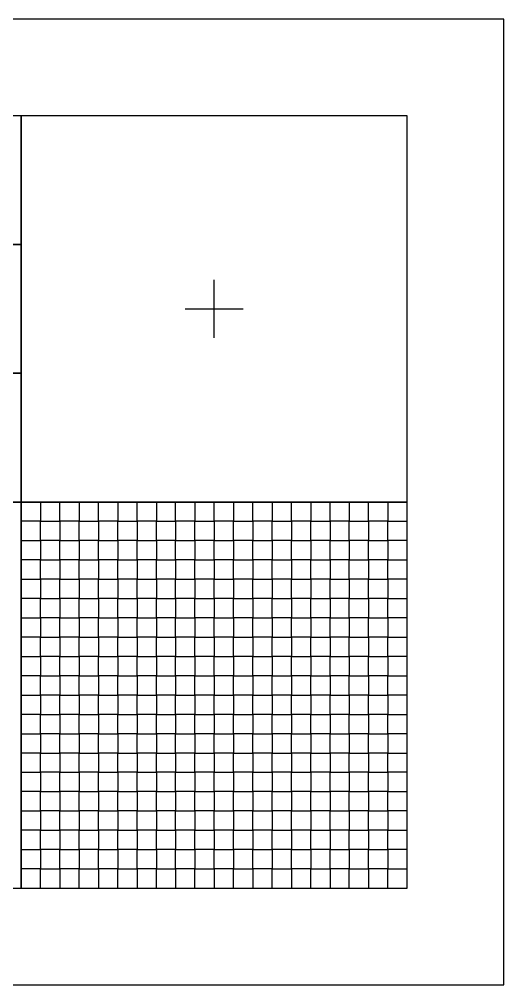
# Model space of a CAD drawing. Header units: metres. Extents: x 0 to 50, y 0 to 50.
# Drawn here: x 24.9 to 50, y 0 to 50 of the extents above; entities that cross this region are included whole.
import ezdxf

# ---------------------------------------------------------------- set-up
doc = ezdxf.new("R2010")
doc.units = ezdxf.units.M

msp = doc.modelspace()

# ---------------------------------------------------------------- linework, layer by layer
for p, q in [((35, 33.5), (35, 36.5)), ((33.5, 35), (36.5, 35))]:
    msp.add_line(p, q)
for points in [[(0, 0), (50, 0), (50, 50), (0, 50), (0, 0)], [(5, 25), (25, 25), (25, 45), (5, 45), (5, 25)], [(18.333, 38.333), (25, 38.333), (25, 45), (18.333, 45), (18.333, 38.333)], [(25, 25), (45, 25), (45, 45), (25, 45), (25, 25)], [(18.333, 31.667), (25, 31.667), (25, 38.333), (18.333, 38.333), (18.333, 31.667)], [(18.333, 25), (25, 25), (25, 31.667), (18.333, 31.667), (18.333, 25)], [(5, 5), (25, 5), (25, 25), (5, 25), (5, 5)], [(25, 5), (45, 5), (45, 25), (25, 25), (25, 5)], [(26, 24), (27, 24), (27, 25), (26, 25), (26, 24)], [(28, 24), (29, 24), (29, 25), (28, 25), (28, 24)], [(30, 24), (31, 24), (31, 25), (30, 25), (30, 24)], [(32, 24), (33, 24), (33, 25), (32, 25), (32, 24)], [(34, 24), (35, 24), (35, 25), (34, 25), (34, 24)], [(36, 24), (37, 24), (37, 25), (36, 25), (36, 24)], [(38, 24), (39, 24), (39, 25), (38, 25), (38, 24)], [(40, 24), (41, 24), (41, 25), (40, 25), (40, 24)], [(42, 24), (43, 24), (43, 25), (42, 25), (42, 24)], [(44, 24), (45, 24), (45, 25), (44, 25), (44, 24)], [(25, 23), (26, 23), (26, 24), (25, 24), (25, 23)], [(27, 23), (28, 23), (28, 24), (27, 24), (27, 23)], [(29, 23), (30, 23), (30, 24), (29, 24), (29, 23)], [(31, 23), (32, 23), (32, 24), (31, 24), (31, 23)], [(33, 23), (34, 23), (34, 24), (33, 24), (33, 23)], [(35, 23), (36, 23), (36, 24), (35, 24), (35, 23)], [(37, 23), (38, 23), (38, 24), (37, 24), (37, 23)], [(39, 23), (40, 23), (40, 24), (39, 24), (39, 23)], [(41, 23), (42, 23), (42, 24), (41, 24), (41, 23)], [(43, 23), (44, 23), (44, 24), (43, 24), (43, 23)], [(26, 22), (27, 22), (27, 23), (26, 23), (26, 22)], [(28, 22), (29, 22), (29, 23), (28, 23), (28, 22)], [(30, 22), (31, 22), (31, 23), (30, 23), (30, 22)], [(32, 22), (33, 22), (33, 23), (32, 23), (32, 22)], [(34, 22), (35, 22), (35, 23), (34, 23), (34, 22)], [(36, 22), (37, 22), (37, 23), (36, 23), (36, 22)], [(38, 22), (39, 22), (39, 23), (38, 23), (38, 22)], [(40, 22), (41, 22), (41, 23), (40, 23), (40, 22)], [(42, 22), (43, 22), (43, 23), (42, 23), (42, 22)], [(44, 22), (45, 22), (45, 23), (44, 23), (44, 22)], [(25, 21), (26, 21), (26, 22), (25, 22), (25, 21)], [(27, 21), (28, 21), (28, 22), (27, 22), (27, 21)], [(29, 21), (30, 21), (30, 22), (29, 22), (29, 21)], [(31, 21), (32, 21), (32, 22), (31, 22), (31, 21)], [(33, 21), (34, 21), (34, 22), (33, 22), (33, 21)], [(35, 21), (36, 21), (36, 22), (35, 22), (35, 21)], [(37, 21), (38, 21), (38, 22), (37, 22), (37, 21)], [(39, 21), (40, 21), (40, 22), (39, 22), (39, 21)], [(41, 21), (42, 21), (42, 22), (41, 22), (41, 21)], [(43, 21), (44, 21), (44, 22), (43, 22), (43, 21)], [(26, 20), (27, 20), (27, 21), (26, 21), (26, 20)], [(28, 20), (29, 20), (29, 21), (28, 21), (28, 20)], [(30, 20), (31, 20), (31, 21), (30, 21), (30, 20)], [(32, 20), (33, 20), (33, 21), (32, 21), (32, 20)], [(34, 20), (35, 20), (35, 21), (34, 21), (34, 20)], [(36, 20), (37, 20), (37, 21), (36, 21), (36, 20)], [(38, 20), (39, 20), (39, 21), (38, 21), (38, 20)], [(40, 20), (41, 20), (41, 21), (40, 21), (40, 20)], [(42, 20), (43, 20), (43, 21), (42, 21), (42, 20)], [(44, 20), (45, 20), (45, 21), (44, 21), (44, 20)], [(25, 19), (26, 19), (26, 20), (25, 20), (25, 19)], [(27, 19), (28, 19), (28, 20), (27, 20), (27, 19)], [(29, 19), (30, 19), (30, 20), (29, 20), (29, 19)], [(31, 19), (32, 19), (32, 20), (31, 20), (31, 19)], [(33, 19), (34, 19), (34, 20), (33, 20), (33, 19)], [(35, 19), (36, 19), (36, 20), (35, 20), (35, 19)], [(37, 19), (38, 19), (38, 20), (37, 20), (37, 19)], [(39, 19), (40, 19), (40, 20), (39, 20), (39, 19)], [(41, 19), (42, 19), (42, 20), (41, 20), (41, 19)], [(43, 19), (44, 19), (44, 20), (43, 20), (43, 19)], [(26, 18), (27, 18), (27, 19), (26, 19), (26, 18)], [(28, 18), (29, 18), (29, 19), (28, 19), (28, 18)], [(30, 18), (31, 18), (31, 19), (30, 19), (30, 18)], [(32, 18), (33, 18), (33, 19), (32, 19), (32, 18)], [(34, 18), (35, 18), (35, 19), (34, 19), (34, 18)], [(36, 18), (37, 18), (37, 19), (36, 19), (36, 18)], [(38, 18), (39, 18), (39, 19), (38, 19), (38, 18)], [(40, 18), (41, 18), (41, 19), (40, 19), (40, 18)], [(42, 18), (43, 18), (43, 19), (42, 19), (42, 18)], [(44, 18), (45, 18), (45, 19), (44, 19), (44, 18)], [(25, 17), (26, 17), (26, 18), (25, 18), (25, 17)], [(27, 17), (28, 17), (28, 18), (27, 18), (27, 17)], [(29, 17), (30, 17), (30, 18), (29, 18), (29, 17)], [(31, 17), (32, 17), (32, 18), (31, 18), (31, 17)], [(33, 17), (34, 17), (34, 18), (33, 18), (33, 17)], [(35, 17), (36, 17), (36, 18), (35, 18), (35, 17)], [(37, 17), (38, 17), (38, 18), (37, 18), (37, 17)], [(39, 17), (40, 17), (40, 18), (39, 18), (39, 17)], [(41, 17), (42, 17), (42, 18), (41, 18), (41, 17)], [(43, 17), (44, 17), (44, 18), (43, 18), (43, 17)], [(26, 16), (27, 16), (27, 17), (26, 17), (26, 16)], [(28, 16), (29, 16), (29, 17), (28, 17), (28, 16)], [(30, 16), (31, 16), (31, 17), (30, 17), (30, 16)], [(32, 16), (33, 16), (33, 17), (32, 17), (32, 16)], [(34, 16), (35, 16), (35, 17), (34, 17), (34, 16)], [(36, 16), (37, 16), (37, 17), (36, 17), (36, 16)], [(38, 16), (39, 16), (39, 17), (38, 17), (38, 16)], [(40, 16), (41, 16), (41, 17), (40, 17), (40, 16)], [(42, 16), (43, 16), (43, 17), (42, 17), (42, 16)], [(44, 16), (45, 16), (45, 17), (44, 17), (44, 16)], [(25, 15), (26, 15), (26, 16), (25, 16), (25, 15)], [(27, 15), (28, 15), (28, 16), (27, 16), (27, 15)], [(29, 15), (30, 15), (30, 16), (29, 16), (29, 15)], [(31, 15), (32, 15), (32, 16), (31, 16), (31, 15)], [(33, 15), (34, 15), (34, 16), (33, 16), (33, 15)], [(35, 15), (36, 15), (36, 16), (35, 16), (35, 15)], [(37, 15), (38, 15), (38, 16), (37, 16), (37, 15)], [(39, 15), (40, 15), (40, 16), (39, 16), (39, 15)], [(41, 15), (42, 15), (42, 16), (41, 16), (41, 15)], [(43, 15), (44, 15), (44, 16), (43, 16), (43, 15)], [(26, 14), (27, 14), (27, 15), (26, 15), (26, 14)], [(28, 14), (29, 14), (29, 15), (28, 15), (28, 14)], [(30, 14), (31, 14), (31, 15), (30, 15), (30, 14)], [(32, 14), (33, 14), (33, 15), (32, 15), (32, 14)], [(34, 14), (35, 14), (35, 15), (34, 15), (34, 14)], [(36, 14), (37, 14), (37, 15), (36, 15), (36, 14)], [(38, 14), (39, 14), (39, 15), (38, 15), (38, 14)], [(40, 14), (41, 14), (41, 15), (40, 15), (40, 14)], [(42, 14), (43, 14), (43, 15), (42, 15), (42, 14)], [(44, 14), (45, 14), (45, 15), (44, 15), (44, 14)], [(25, 13), (26, 13), (26, 14), (25, 14), (25, 13)], [(27, 13), (28, 13), (28, 14), (27, 14), (27, 13)], [(29, 13), (30, 13), (30, 14), (29, 14), (29, 13)], [(31, 13), (32, 13), (32, 14), (31, 14), (31, 13)], [(33, 13), (34, 13), (34, 14), (33, 14), (33, 13)], [(35, 13), (36, 13), (36, 14), (35, 14), (35, 13)], [(37, 13), (38, 13), (38, 14), (37, 14), (37, 13)], [(39, 13), (40, 13), (40, 14), (39, 14), (39, 13)], [(41, 13), (42, 13), (42, 14), (41, 14), (41, 13)], [(43, 13), (44, 13), (44, 14), (43, 14), (43, 13)], [(26, 12), (27, 12), (27, 13), (26, 13), (26, 12)], [(28, 12), (29, 12), (29, 13), (28, 13), (28, 12)], [(30, 12), (31, 12), (31, 13), (30, 13), (30, 12)], [(32, 12), (33, 12), (33, 13), (32, 13), (32, 12)], [(34, 12), (35, 12), (35, 13), (34, 13), (34, 12)], [(36, 12), (37, 12), (37, 13), (36, 13), (36, 12)], [(38, 12), (39, 12), (39, 13), (38, 13), (38, 12)], [(40, 12), (41, 12), (41, 13), (40, 13), (40, 12)], [(42, 12), (43, 12), (43, 13), (42, 13), (42, 12)], [(44, 12), (45, 12), (45, 13), (44, 13), (44, 12)], [(25, 11), (26, 11), (26, 12), (25, 12), (25, 11)], [(27, 11), (28, 11), (28, 12), (27, 12), (27, 11)], [(29, 11), (30, 11), (30, 12), (29, 12), (29, 11)], [(31, 11), (32, 11), (32, 12), (31, 12), (31, 11)], [(33, 11), (34, 11), (34, 12), (33, 12), (33, 11)], [(35, 11), (36, 11), (36, 12), (35, 12), (35, 11)], [(37, 11), (38, 11), (38, 12), (37, 12), (37, 11)], [(39, 11), (40, 11), (40, 12), (39, 12), (39, 11)], [(41, 11), (42, 11), (42, 12), (41, 12), (41, 11)], [(43, 11), (44, 11), (44, 12), (43, 12), (43, 11)], [(26, 10), (27, 10), (27, 11), (26, 11), (26, 10)], [(28, 10), (29, 10), (29, 11), (28, 11), (28, 10)], [(30, 10), (31, 10), (31, 11), (30, 11), (30, 10)], [(32, 10), (33, 10), (33, 11), (32, 11), (32, 10)], [(34, 10), (35, 10), (35, 11), (34, 11), (34, 10)], [(36, 10), (37, 10), (37, 11), (36, 11), (36, 10)], [(38, 10), (39, 10), (39, 11), (38, 11), (38, 10)], [(40, 10), (41, 10), (41, 11), (40, 11), (40, 10)], [(42, 10), (43, 10), (43, 11), (42, 11), (42, 10)], [(44, 10), (45, 10), (45, 11), (44, 11), (44, 10)], [(25, 9), (26, 9), (26, 10), (25, 10), (25, 9)], [(27, 9), (28, 9), (28, 10), (27, 10), (27, 9)], [(29, 9), (30, 9), (30, 10), (29, 10), (29, 9)], [(31, 9), (32, 9), (32, 10), (31, 10), (31, 9)], [(33, 9), (34, 9), (34, 10), (33, 10), (33, 9)], [(35, 9), (36, 9), (36, 10), (35, 10), (35, 9)], [(37, 9), (38, 9), (38, 10), (37, 10), (37, 9)], [(39, 9), (40, 9), (40, 10), (39, 10), (39, 9)], [(41, 9), (42, 9), (42, 10), (41, 10), (41, 9)], [(43, 9), (44, 9), (44, 10), (43, 10), (43, 9)], [(26, 8), (27, 8), (27, 9), (26, 9), (26, 8)], [(28, 8), (29, 8), (29, 9), (28, 9), (28, 8)], [(30, 8), (31, 8), (31, 9), (30, 9), (30, 8)], [(32, 8), (33, 8), (33, 9), (32, 9), (32, 8)], [(34, 8), (35, 8), (35, 9), (34, 9), (34, 8)], [(36, 8), (37, 8), (37, 9), (36, 9), (36, 8)], [(38, 8), (39, 8), (39, 9), (38, 9), (38, 8)], [(40, 8), (41, 8), (41, 9), (40, 9), (40, 8)], [(42, 8), (43, 8), (43, 9), (42, 9), (42, 8)], [(44, 8), (45, 8), (45, 9), (44, 9), (44, 8)], [(25, 7), (26, 7), (26, 8), (25, 8), (25, 7)], [(27, 7), (28, 7), (28, 8), (27, 8), (27, 7)], [(29, 7), (30, 7), (30, 8), (29, 8), (29, 7)], [(31, 7), (32, 7), (32, 8), (31, 8), (31, 7)], [(33, 7), (34, 7), (34, 8), (33, 8), (33, 7)], [(35, 7), (36, 7), (36, 8), (35, 8), (35, 7)], [(37, 7), (38, 7), (38, 8), (37, 8), (37, 7)], [(39, 7), (40, 7), (40, 8), (39, 8), (39, 7)], [(41, 7), (42, 7), (42, 8), (41, 8), (41, 7)], [(43, 7), (44, 7), (44, 8), (43, 8), (43, 7)], [(26, 6), (27, 6), (27, 7), (26, 7), (26, 6)], [(28, 6), (29, 6), (29, 7), (28, 7), (28, 6)], [(30, 6), (31, 6), (31, 7), (30, 7), (30, 6)], [(32, 6), (33, 6), (33, 7), (32, 7), (32, 6)], [(34, 6), (35, 6), (35, 7), (34, 7), (34, 6)], [(36, 6), (37, 6), (37, 7), (36, 7), (36, 6)], [(38, 6), (39, 6), (39, 7), (38, 7), (38, 6)], [(40, 6), (41, 6), (41, 7), (40, 7), (40, 6)], [(42, 6), (43, 6), (43, 7), (42, 7), (42, 6)], [(44, 6), (45, 6), (45, 7), (44, 7), (44, 6)], [(25, 5), (26, 5), (26, 6), (25, 6), (25, 5)], [(27, 5), (28, 5), (28, 6), (27, 6), (27, 5)], [(29, 5), (30, 5), (30, 6), (29, 6), (29, 5)], [(31, 5), (32, 5), (32, 6), (31, 6), (31, 5)], [(33, 5), (34, 5), (34, 6), (33, 6), (33, 5)], [(35, 5), (36, 5), (36, 6), (35, 6), (35, 5)], [(37, 5), (38, 5), (38, 6), (37, 6), (37, 5)], [(39, 5), (40, 5), (40, 6), (39, 6), (39, 5)], [(41, 5), (42, 5), (42, 6), (41, 6), (41, 5)], [(43, 5), (44, 5), (44, 6), (43, 6), (43, 5)]]:
    msp.add_lwpolyline(points, close=True)
for centre in [(25, 25), (25, 24.798), (25, 24.596), (25, 24.394), (25, 24.192), (25, 23.99), (25, 23.788), (25, 23.586), (25, 23.384), (25, 23.182), (25, 22.98), (25, 22.778), (25, 22.576), (25, 22.374), (25, 22.172), (25, 21.97), (25, 21.768), (25, 21.566), (25, 21.364), (25, 21.162), (25, 20.96), (25, 20.758), (25, 20.556), (25, 20.354), (25, 20.152), (25, 19.949), (25, 19.747), (25, 19.545), (25, 19.343), (25, 19.141), (25, 18.939), (25, 18.737), (25, 18.535), (25, 18.333), (25, 18.131), (25, 17.929), (25, 17.727), (25, 17.525), (25, 17.323), (25, 17.121), (25, 16.919), (25, 16.717), (25, 16.515), (25, 16.313), (25, 16.111), (25, 15.909), (25, 15.707), (25, 15.505), (25, 15.303), (25, 15.101), (25, 14.899), (25, 14.697), (25, 14.495), (25, 14.293), (25, 14.091), (25, 13.889), (25, 13.687), (25, 13.485), (25, 13.283), (25, 13.081), (25, 12.879), (25, 12.677), (25, 12.475), (25, 12.273), (25, 12.071), (25, 11.869), (25, 11.667), (25, 11.465), (25, 11.263), (25, 11.061), (25, 10.859), (25, 10.657), (25, 10.455), (25, 10.253), (25, 10.051), (25, 9.848), (25, 9.646), (25, 9.444), (25, 9.242), (25, 9.04), (25, 8.838), (25, 8.636), (25, 8.434), (25, 8.232), (25, 8.03), (25, 7.828), (25, 7.626), (25, 7.424), (25, 7.222), (25, 7.02), (25, 6.818), (25, 6.616), (25, 6.414), (25, 6.212), (25, 6.01), (25, 5.808), (25, 5.606), (25, 5.404), (25, 5.202), (25, 5)]:
    msp.add_circle(centre, 0.00025)

doc.saveas('drawing.dxf')
